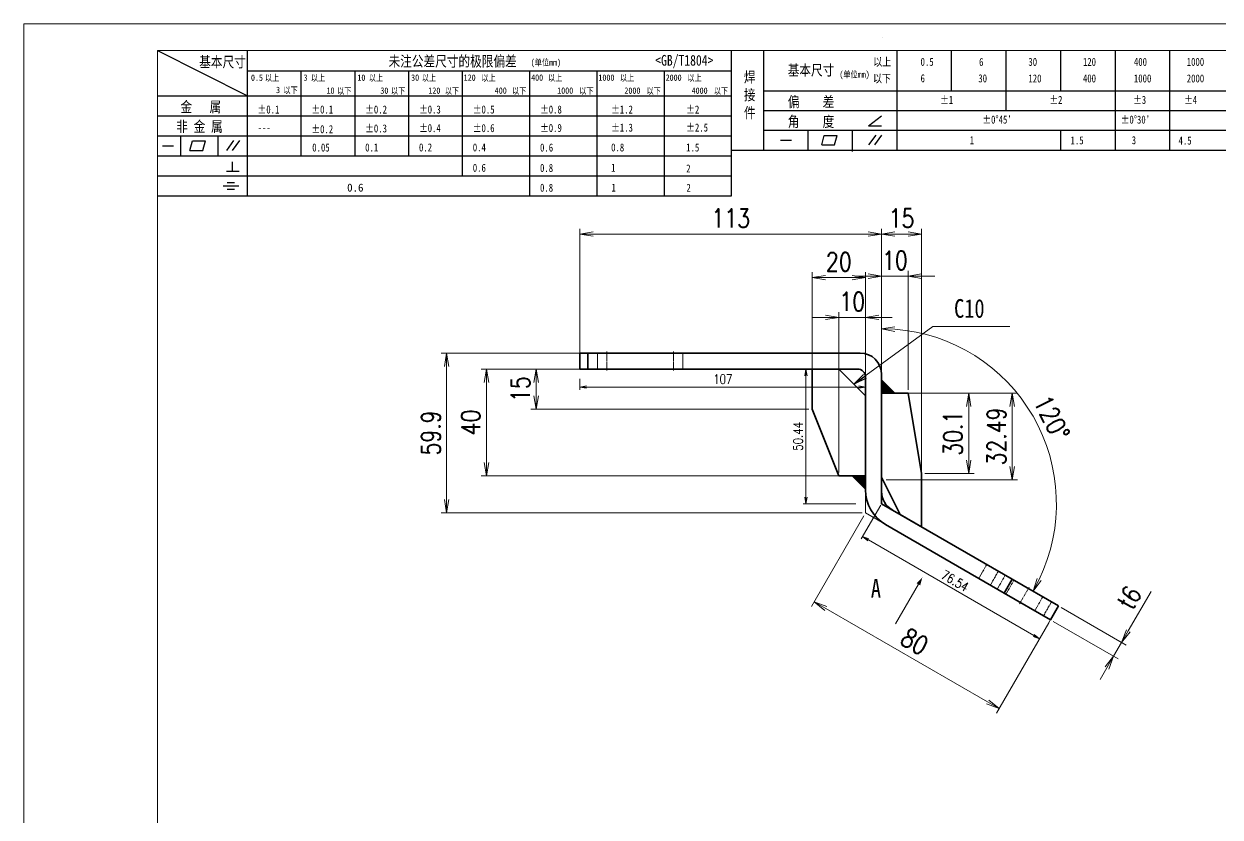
# Model space of a CAD drawing. Header units: millimetres. Extents: x -49572 to 104182, y -50696 to 51993.
# Drawn here: x -46816.6 to -46368.4, y 49189.6 to 49486.6 of the extents above; entities that cross this region are included whole.
import ezdxf
from ezdxf.enums import TextEntityAlignment as Align

# ---------------------------------------------------------------- set-up
doc = ezdxf.new("R2010")
doc.units = ezdxf.units.MM
doc.header["$LTSCALE"] = 0.5
doc.linetypes.add('DASHDOT', pattern=[18.5, 12, -3, 0.5, -3])
doc.linetypes.add('DASHED', pattern=[15, 12, -3])
for name, color, linetype, lineweight in [('DRAWING', 7, 'Continuous', 35), ('图框', 7, 'Continuous', 18), ('标注线', 3, 'Continuous', 18), ('粗实线', 7, 'Continuous', 35), ('细实线', 3, 'Continuous', 18)]:
    doc.layers.add(name, color=color, linetype=linetype, lineweight=lineweight)
for name, color, linetype in [('图\\M+19E79\\M+195B6\\M+18E9A', 7, 'Continuous'), ('材质', 7, 'Continuous'), ('车型', 7, 'Continuous')]:
    doc.layers.add(name, color=color, linetype=linetype)
doc.layers.add('打印', color=7, linetype='Continuous', lineweight=15, plot=False)
doc.layers.add('打印-禁用', color=7, linetype='Continuous', lineweight=15, plot=False)
doc.styles.add('DIM', font='romans.shx', dxfattribs={"width": 0.8, "bigfont": 'bigfont.shx'})
doc.styles.add('国标', font='simfang.ttf', dxfattribs={"width": 0.8})
doc.dimstyles.new('DEH 1-1$0', dxfattribs={"dimtxt": 3.5, "dimasz": 2.5, "dimexe": 1, "dimexo": 0.625, "dimgap": 1.2, "dimtad": 1, "dimzin": 9, "dimdsep": 46, "dimtxsty": 'DIM', "dimblk": 'OPEN', "dimcen": 0, "dimclrd": 8, "dimclre": 8, "dimclrt": 2, "dimazin": 2, "dimtfac": 0.5, "dimtmove": 0, "dimatfit": 3, "dimldrblk": 'OPEN', "dimfxl": 0, "dimtolj": 2, "dimlwd": 18, "dimlwe": 18, "dimarcsym": 0})
doc.dimstyles.new('DEH 1-2', dxfattribs={"dimscale": 2, "dimtxt": 3.5, "dimasz": 2.5, "dimexe": 1, "dimexo": 0.625, "dimgap": 1.2, "dimtad": 1, "dimtoh": 1, "dimdsep": 46, "dimtxsty": 'DIM', "dimblk": 'OPEN', "dimcen": 0, "dimclrd": 8, "dimclre": 8, "dimclrt": 2, "dimazin": 2, "dimtfac": 0.5, "dimtmove": 0, "dimatfit": 3, "dimldrblk": 'OPEN', "dimfxl": 0, "dimtolj": 2, "dimlwd": 18, "dimlwe": 18, "dimarcsym": 0})
doc.dimstyles.new('DEH 1-2$0', dxfattribs={"dimscale": 2, "dimtxt": 3.5, "dimasz": 2.5, "dimexe": 1, "dimexo": 0.625, "dimgap": 1.2, "dimtad": 1, "dimdsep": 46, "dimtxsty": 'DIM', "dimblk": 'OPEN', "dimcen": 0, "dimclrd": 8, "dimclre": 8, "dimclrt": 2, "dimazin": 2, "dimtfac": 0.5, "dimtmove": 0, "dimatfit": 3, "dimldrblk": 'OPEN', "dimfxl": 0, "dimtolj": 2, "dimlwd": 13, "dimlwe": 13, "dimarcsym": 0})
doc.dimstyles.new('DEH 1-2$7', dxfattribs={"dimscale": 2, "dimtxt": 3.5, "dimasz": 2.5, "dimexe": 1, "dimexo": 0.625, "dimgap": 1.2, "dimtad": 1, "dimdsep": 46, "dimtxsty": 'DIM', "dimblk": 'OPEN', "dimcen": 0, "dimclrd": 8, "dimclre": 8, "dimclrt": 2, "dimazin": 2, "dimtfac": 0.5, "dimtmove": 0, "dimatfit": 3, "dimldrblk": 'OPEN', "dimfxl": 0, "dimtolj": 2, "dimlwd": 13, "dimlwe": 13, "dimarcsym": 0})

# ---------------------------------------------------------------- blocks, each defined once
blk = doc.blocks.new('GZDEH零件A3图框V01版')
at = {"layer": '图\\M+19E79\\M+195B6\\M+18E9A', "color": 9}
for p, q in [((2882.49, -1554.46), (2899.37, -1562.92)), ((2899.37, -1581.67), (2899.37, -1554.46)), ((2990.09, -1581.67), (2990.09, -1554.46)), ((2996.09, -1573.08), (2996.09, -1554.46)), ((3021.09, -1561.98), (3021.09, -1554.46)), ((3031.31, -1561.98), (3031.31, -1554.46)), ((3041.53, -1561.98), (3041.53, -1554.46)), ((3051.75, -1561.98), (3051.75, -1554.46)), ((3061.98, -1561.98), (3061.98, -1554.46)), ((3072.2, -1561.98), (3072.2, -1554.46)), ((2899.37, -1558.24), (2990.09, -1558.24)), ((2909.45, -1574.17), (2909.45, -1558.24)), ((2919.53, -1574.17), (2919.53, -1558.24)), ((2929.61, -1574.17), (2929.61, -1558.24)), ((2939.69, -1577.92), (2939.69, -1558.24)), ((2952.29, -1581.67), (2952.29, -1558.24)), ((2964.89, -1581.67), (2964.89, -1558.24)), ((2977.49, -1581.67), (2977.49, -1558.24)), ((2996.09, -1561.98), (3113.09, -1561.98)), ((3021.09, -1573.08), (3021.09, -1561.98)), ((3041.53, -1565.68), (3041.53, -1561.98)), ((3061.98, -1573.08), (3061.98, -1561.98)), ((3072.2, -1573.08), (3072.2, -1561.98)), ((2882.49, -1562.92), (2990.09, -1562.92)), ((2996.09, -1565.68), (3113.09, -1565.68)), ((2882.49, -1566.67), (2990.09, -1566.67)), ((3015.75, -1568.51), (3018.15, -1566.66)), ((3015.75, -1568.51), (3018.15, -1568.51)), ((2882.49, -1570.42), (2990.09, -1570.42)), ((2886.92, -1574.12), (2886.92, -1570.42)), ((2893.91, -1574.12), (2893.91, -1570.42)), ((2996.09, -1569.38), (3113.09, -1569.38)), ((3004.42, -1573.08), (3004.42, -1569.38)), ((3006.97, -1572.12), (3007.45, -1570.33)), ((3007.45, -1570.33), (3009.86, -1570.33)), ((3009.39, -1572.12), (3009.86, -1570.33)), ((3012.75, -1573.08), (3012.75, -1569.38)), ((3015.81, -1572.12), (3017.15, -1570.26)), ((3016.89, -1572.12), (3018.23, -1570.26)), ((3051.75, -1573.08), (3051.75, -1569.38)), ((2883.43, -1572.27), (2885.49, -1572.27)), ((2888.59, -1573.16), (2889.07, -1571.37)), ((2888.59, -1573.16), (2891, -1573.16)), ((2889.07, -1571.37), (2891.48, -1571.37)), ((2891, -1573.16), (2891.48, -1571.37)), ((2895.52, -1573.16), (2896.85, -1571.3)), ((2896.6, -1573.16), (2897.94, -1571.3)), ((2990.09, -1573.08), (3113.09, -1573.08)), ((2999.26, -1571.23), (3001.32, -1571.23)), ((3006.97, -1572.12), (3009.39, -1572.12)), ((3012.75, -1573.33), (3012.75, -1573.08)), ((2882.49, -1574.17), (2990.09, -1574.17)), ((2896.58, -1577.05), (2896.58, -1575.28)), ((2895.42, -1577.05), (2897.81, -1577.05)), ((2882.49, -1577.92), (2990.09, -1577.92)), ((2894.79, -1579.77), (2897.77, -1579.77)), ((2895.57, -1579.17), (2896.92, -1579.17)), ((2882.49, -1581.67), (2990.09, -1581.67)), ((2895.57, -1580.37), (2896.93, -1580.37))]:
    blk.add_line(p, q, dxfattribs=at)
at = {"layer": '图框', "linetype": 'Continuous'}
for p, q in [((2882.49, -1554.46), (2882.49, -1832.96)), ((3272.49, -1554.46), (2882.49, -1554.46))]:
    blk.add_line(p, q, dxfattribs=at)
at = {"layer": '打印-禁用', "linetype": 'Continuous'}
for p, q in [((2857.49, -1549.46), (2857.49, -1846.46)), ((3277.49, -1549.46), (2857.49, -1549.46))]:
    blk.add_line(p, q, dxfattribs=at)
at = {"layer": '图\\M+19E79\\M+195B6\\M+18E9A', "color": 9, "style": '国标', "width": 0.8}
for s, height, p in [('基本尺寸', 2, (2890.33, -1557.58)), ('未注公差尺寸的极限偏差', 2, (2925.81, -1557.44)), ('<GB/T1804>', 2, (2975.78, -1557.27)), ('基本尺寸', 2, (3000.6, -1559.1)), ('以上', 1.5, (3016.64, -1557.33)), ('0.5', 1.5, (3025.49, -1557.3)), ('6', 1.5, (3036.45, -1557.34)), ('30', 1.5, (3045.69, -1557.31)), ('120', 1.5, (3055.91, -1557.31)), ('400', 1.5, (3065.46, -1557.31)), ('1000', 1.5, (3075.36, -1557.31)), ('30', 1.2, (2930.04, -1560.11)), ('以下', 1.5, (3016.58, -1560.43)), ('6', 1.5, (3025.49, -1560.38)), ('30', 1.5, (3036.31, -1560.39)), ('120', 1.5, (3045.69, -1560.41)), ('400', 1.5, (3055.91, -1560.41)), ('1000', 1.5, (3065.46, -1560.41)), ('2000', 1.5, (3075.36, -1560.41)), ('金   属', 2, (2886.82, -1565.98)), ('偏    差', 2, (3000.6, -1565.04)), ('±1', 1.5, (3029.16, -1564.42)), ('±2', 1.5, (3049.61, -1564.42)), ('±3', 1.5, (3065.3, -1564.42)), ('±4', 1.5, (3074.85, -1564.42)), ('±0.1', 1.5, (2901.27, -1566.23)), ('±0.1', 1.5, (2911.35, -1566.23)), ('±0.2', 1.5, (2921.43, -1566.23)), ('±0.3', 1.5, (2931.51, -1566.23)), ('±0.5', 1.5, (2941.59, -1566.23)), ('±0.8', 1.5, (2954.19, -1566.23)), ('±1.2', 1.5, (2967.51, -1566.23)), ('±2', 1.5, (2981.58, -1566.23)), ('角    度', 2, (3000.6, -1568.74)), ("±0%%D45'", 1.5, (3037.06, -1568.12)), ("±0%%D30'", 1.5, (3062.98, -1568.12)), ('非 金 属', 2, (2886.02, -1569.65)), ('±0.2', 1.5, (2911.35, -1569.92)), ('±0.3', 1.5, (2921.43, -1569.77)), ('±0.4', 1.5, (2931.51, -1569.71)), ('±0.6', 1.5, (2941.59, -1569.71)), ('±0.9', 1.5, (2954.19, -1569.68)), ('±1.3', 1.5, (2967.51, -1569.62)), ('±2.5', 1.5, (2981.58, -1569.61)), ('---', 1.5, (2901.27, -1569.65)), ('1', 1.5, (3034.69, -1571.98)), ('1.5', 1.5, (3053.59, -1572.01)), ('3', 1.5, (3065.05, -1571.98)), ('4.5', 1.5, (3073.82, -1572.05)), ('0.1', 1.5, (2921.43, -1573.34)), ('0.2', 1.5, (2931.51, -1573.33)), ('0.4', 1.5, (2941.59, -1573.33)), ('0.6', 1.5, (2954.19, -1573.35)), ('0.8', 1.5, (2967.51, -1573.33)), ('1.5', 1.5, (2981.58, -1573.34)), ('0.6', 1.5, (2941.59, -1577.14)), ('0.8', 1.5, (2954.19, -1577.17)), ('1', 1.5, (2967.51, -1577.12)), ('2', 1.5, (2981.58, -1577.26)), ('0.8', 1.5, (2954.19, -1580.87)), ('1', 1.5, (2967.59, -1580.86)), ('2', 1.5, (2981.62, -1580.89))]:
    blk.add_text(s, height=height, dxfattribs=at).set_placement(p)
at = {"layer": '图\\M+19E79\\M+195B6\\M+18E9A', "color": 9, "lineweight": 15, "style": '国标', "width": 0.8}
for s, p in [('(单位mm)', (2952.44, -1557.27)), ('0.5', (2900.03, -1560.11)), ('以上', (2902.64, -1560.16)), ('3', (2909.88, -1560.11)), ('以上', (2911.25, -1560.16)), ('10', (2919.96, -1560.11)), ('以上', (2922.09, -1560.16)), ('以上', (2932.02, -1560.16)), ('120', (2939.88, -1560.11)), ('以上', (2943.21, -1560.16)), ('400', (2952.52, -1560.11)), ('以上', (2955.68, -1560.16)), ('1000', (2965.12, -1560.11)), ('以上', (2969.16, -1560.16)), ('2000', (2977.72, -1560.11)), ('以上', (2981.8, -1560.16)), ('(单位mm)', (3010.27, -1559.51)), ('3', (2904.73, -1562.41)), ('以下', (2906.1, -1562.46)), ('10', (2914.19, -1562.54)), ('以下', (2916.18, -1562.59)), ('30', (2924.27, -1562.54)), ('以下', (2926.26, -1562.59)), ('120', (2933.26, -1562.54)), ('以下', (2936.34, -1562.59)), ('400', (2945.7, -1562.54)), ('以下', (2948.94, -1562.59)), ('1000', (2957.41, -1562.54)), ('以下', (2961.54, -1562.59)), ('2000', (2969.99, -1562.54)), ('以下', (2974.14, -1562.59)), ('4000', (2982.59, -1562.54)), ('以下', (2986.74, -1562.59))]:
    blk.add_text(s, height=1.2, dxfattribs=at).set_placement(p)
at = {"layer": '图\\M+19E79\\M+195B6\\M+18E9A', "color": 9, "lineweight": 13, "style": '国标'}
blk.add_text('0.6', height=1.5, dxfattribs=at).set_placement((2918.05, -1580.85))
at = {"layer": '图\\M+19E79\\M+195B6\\M+18E9A', "color": 9, "insert": (2992.39, -1558.41), "char_height": 2, "width": 3.1877, "attachment_point": 1, "style": '国标'}
blk.add_mtext('焊\\P接\\P件', dxfattribs=at)
at = {"layer": '图\\M+19E79\\M+195B6\\M+18E9A', "color": 9, "insert": (2911.51, -1573.37), "char_height": 1.5, "attachment_point": 7, "style": '国标'}
blk.add_mtext_dynamic_manual_height_columns('0.05', width=5.1982, gutter_width=12.5, heights=[0], dxfattribs=at)
blk = doc.blocks.new('DEH A3')
at = {"layer": '图框'}
blk.add_blockref('GZDEH零件A3图框V01版', (-2857.49, 1846.46), dxfattribs=at)
blk = doc.blocks.new('_Open')
at = {"color": 0, "linetype": 'ByBlock', "lineweight": -2}
for p, q in [((-1, 0.167), (0, 0)), ((-1, -0.167), (0, 0)), ((0, 0), (-1, 0))]:
    blk.add_line(p, q, dxfattribs=at)
blk = doc.blocks.new('*D43')
at = {"layer": 'Defpoints', "color": 0, "transparency": 16777216}
for p in [(-46608.22, 49407.95), (-46608.22, 49361.02), (-46495.22, 49351.52)]:
    blk.add_point(p, dxfattribs=at)
at = {"layer": '标注线', "color": 8, "lineweight": 13, "transparency": 16777216}
for p, q in [((-46608.22, 49362.27), (-46608.22, 49409.95)), ((-46495.22, 49352.77), (-46495.22, 49409.95)), ((-46500.22, 49407.95), (-46603.22, 49407.95))]:
    blk.add_line(p, q, dxfattribs=at)
at = {"layer": '标注线', "color": 8, "lineweight": 13, "transparency": 16777216, "xscale": 5, "yscale": 5, "zscale": 5, "rotation": 180}
blk.add_blockref('_Open', (-46608.22, 49407.95), dxfattribs=at)
at = {"layer": '标注线', "color": 8, "lineweight": 13, "transparency": 16777216, "xscale": 5, "yscale": 5, "zscale": 5}
blk.add_blockref('_Open', (-46495.22, 49407.95), dxfattribs=at)
at = {"layer": '标注线', "color": 2, "transparency": 16777216, "insert": (-46551.72, 49413.85), "char_height": 7, "attachment_point": 5, "style": 'DIM'}
blk.add_mtext('\\A2;113', dxfattribs=at)
blk = doc.blocks.new('*D44')
at = {"layer": 'Defpoints', "color": 0, "transparency": 16777216}
for p in [(-46658.19, 49363.39), (-46511.78, 49363.39), (-46501.22, 49303.49)]:
    blk.add_point(p, dxfattribs=at)
at = {"layer": '标注线', "color": 8, "lineweight": 13, "transparency": 16777216}
for p, q in [((-46513.03, 49363.39), (-46660.19, 49363.39)), ((-46658.19, 49308.49), (-46658.19, 49358.39)), ((-46502.47, 49303.49), (-46660.19, 49303.49))]:
    blk.add_line(p, q, dxfattribs=at)
at = {"layer": '标注线', "color": 8, "lineweight": 13, "transparency": 16777216, "xscale": 5, "yscale": 5, "zscale": 5}
for p, rotation in [((-46658.19, 49363.39), 90), ((-46658.19, 49303.49), 270)]:
    blk.add_blockref('_Open', p, dxfattribs=dict(at, rotation=rotation))
at = {"layer": '标注线', "color": 2, "transparency": 16777216, "insert": (-46664.09, 49333.44), "char_height": 7, "attachment_point": 5, "rotation": 90, "style": 'DIM'}
blk.add_mtext('\\A2;59.9', dxfattribs=at)
blk = doc.blocks.new('*D45')
at = {"layer": 'Defpoints', "color": 0, "transparency": 16777216}
for p in [(-46501.22, 49303.49), (-46431.93, 49263.49), (-46451.14, 49230.23)]:
    blk.add_point(p, dxfattribs=at)
at = {"layer": '标注线', "color": 8, "lineweight": 13, "transparency": 16777216}
for p, q in [((-46501.84, 49302.41), (-46521.42, 49268.5)), ((-46516.09, 49267.73), (-46455.47, 49232.73)), ((-46432.56, 49262.41), (-46452.14, 49228.5))]:
    blk.add_line(p, q, dxfattribs=at)
at = {"layer": '标注线', "color": 8, "lineweight": 13, "transparency": 16777216, "xscale": 5, "yscale": 5, "zscale": 5}
for p, rotation in [((-46520.42, 49270.23), 149.9994867133756), ((-46451.14, 49230.23), 329.9994867133756)]:
    blk.add_blockref('_Open', p, dxfattribs=dict(at, rotation=rotation))
at = {"layer": '标注线', "color": 2, "transparency": 16777216, "insert": (-46482.83, 49255.34), "char_height": 7, "attachment_point": 5, "rotation": 329.9995, "style": 'DIM'}
blk.add_mtext('\\A2;80', dxfattribs=at)
blk = doc.blocks.new('*D46')
at = {"layer": 'Defpoints', "color": 0, "transparency": 16777216}
for p in [(-46428.93, 49268.69), (-46431.93, 49263.49), (-46405.24, 49255.01)]:
    blk.add_point(p, dxfattribs=at)
at = {"layer": '标注线', "color": 8, "lineweight": 13, "transparency": 16777216}
for p, q in [((-46402.74, 49259.34), (-46394.24, 49274.06)), ((-46427.85, 49268.06), (-46403.51, 49254.01)), ((-46430.85, 49262.87), (-46406.51, 49248.81)), ((-46408.24, 49249.81), (-46405.24, 49255.01)), ((-46410.74, 49245.48), (-46413.24, 49241.15))]:
    blk.add_line(p, q, dxfattribs=at)
at = {"layer": '标注线', "color": 8, "lineweight": 13, "transparency": 16777216, "xscale": 5, "yscale": 5, "zscale": 5}
for p, rotation in [((-46405.24, 49255.01), 239.9994867133734), ((-46408.24, 49249.81), 59.99948671337339)]:
    blk.add_blockref('_Open', p, dxfattribs=dict(at, rotation=rotation))
at = {"layer": '标注线', "color": 2, "transparency": 16777216, "insert": (-46402.35, 49271.81), "char_height": 7, "attachment_point": 5, "rotation": 59.9995, "style": 'DIM'}
blk.add_mtext('\\A2;{\\Fromans,bigfont|c134;t6}', dxfattribs=at)
blk = doc.blocks.new('*D47')
at = {"layer": 'Defpoints', "color": 0, "transparency": 16777216}
for p in [(-46495.22, 49355.39), (-46453.09, 49357.16), (-46495.22, 49311.58), (-46491.22, 49304.65), (-46446.25, 49278.69)]:
    blk.add_point(p, dxfattribs=at)
at = {"layer": '标注线', "color": 8, "lineweight": 18, "transparency": 16777216}
for p, q in [((-46495.22, 49356.64), (-46495.22, 49374.49)), ((-46445.17, 49278.06), (-46436.73, 49273.19))]:
    blk.add_line(p, q, dxfattribs=at)
blk.add_arc((-46495.22, 49306.96), 65.54, 334.372, 85.6276, dxfattribs=at)
at = {"layer": '标注线', "color": 8, "lineweight": 18, "transparency": 16777216, "xscale": 5, "yscale": 5, "zscale": 5}
for p, rotation in [((-46495.22, 49372.49), 177.8137964444607), ((-46438.46, 49274.19), 242.1858128470521)]:
    blk.add_blockref('_Open', p, dxfattribs=dict(at, rotation=rotation))
at = {"layer": '标注线', "color": 2, "transparency": 16777216, "insert": (-46431.4, 49339.07), "char_height": 7, "attachment_point": 5, "rotation": 296.7108, "style": 'DIM'}
blk.add_mtext('\\A2;120\\M+1818B', dxfattribs=at)
blk = doc.blocks.new('*D48')
at = {"layer": 'Defpoints', "color": 0, "transparency": 16777216}
for p in [(-46515.18, 49357.39), (-46643.27, 49317.39), (-46507.17, 49317.39)]:
    blk.add_point(p, dxfattribs=at)
at = {"layer": '标注线', "color": 8, "lineweight": 13, "transparency": 16777216}
for p, q in [((-46516.43, 49357.39), (-46645.27, 49357.39)), ((-46643.27, 49352.39), (-46643.27, 49322.39)), ((-46508.42, 49317.39), (-46645.27, 49317.39))]:
    blk.add_line(p, q, dxfattribs=at)
at = {"layer": '标注线', "color": 8, "lineweight": 13, "transparency": 16777216, "xscale": 5, "yscale": 5, "zscale": 5}
for p, rotation in [((-46643.27, 49357.39), 90), ((-46643.27, 49317.39), 270)]:
    blk.add_blockref('_Open', p, dxfattribs=dict(at, rotation=rotation))
at = {"layer": '标注线', "color": 2, "transparency": 16777216, "insert": (-46649.17, 49337.39), "char_height": 7, "attachment_point": 5, "rotation": 90, "style": 'DIM'}
blk.add_mtext('\\A2;40', dxfattribs=at)
blk = doc.blocks.new('*D49')
at = {"layer": 'Defpoints', "color": 0, "transparency": 16777216}
for p in [(-46501.22, 49391.63), (-46521.22, 49347.3), (-46501.22, 49335.13)]:
    blk.add_point(p, dxfattribs=at)
at = {"layer": '标注线', "color": 8, "lineweight": 13, "transparency": 16777216}
for p, q in [((-46521.22, 49348.55), (-46521.22, 49393.63)), ((-46516.22, 49391.63), (-46506.22, 49391.63)), ((-46501.22, 49336.38), (-46501.22, 49393.63))]:
    blk.add_line(p, q, dxfattribs=at)
at = {"layer": '标注线', "color": 8, "lineweight": 13, "transparency": 16777216, "xscale": 5, "yscale": 5, "zscale": 5, "rotation": 180}
blk.add_blockref('_Open', (-46521.22, 49391.63), dxfattribs=at)
at = {"layer": '标注线', "color": 8, "lineweight": 13, "transparency": 16777216, "xscale": 5, "yscale": 5, "zscale": 5}
blk.add_blockref('_Open', (-46501.22, 49391.63), dxfattribs=at)
at = {"layer": '标注线', "color": 2, "transparency": 16777216, "insert": (-46511.22, 49397.53), "char_height": 7, "attachment_point": 5, "style": 'DIM'}
blk.add_mtext('\\A2;20', dxfattribs=at)
blk = doc.blocks.new('*D50')
at = {"layer": 'Defpoints', "color": 0, "transparency": 16777216}
for p in [(-46624.62, 49357.39), (-46521.22, 49357.39), (-46521.22, 49342.39)]:
    blk.add_point(p, dxfattribs=at)
at = {"layer": '标注线', "color": 8, "lineweight": 13, "transparency": 16777216}
for p, q in [((-46522.47, 49357.39), (-46626.62, 49357.39)), ((-46624.62, 49347.39), (-46624.62, 49352.39)), ((-46522.47, 49342.39), (-46626.62, 49342.39))]:
    blk.add_line(p, q, dxfattribs=at)
at = {"layer": '标注线', "color": 8, "lineweight": 13, "transparency": 16777216, "xscale": 5, "yscale": 5, "zscale": 5}
for p, rotation in [((-46624.62, 49357.39), 90), ((-46624.62, 49342.39), 270)]:
    blk.add_blockref('_Open', p, dxfattribs=dict(at, rotation=rotation))
at = {"layer": '标注线', "color": 2, "transparency": 16777216, "insert": (-46630.52, 49349.89), "char_height": 7, "attachment_point": 5, "rotation": 90, "style": 'DIM'}
blk.add_mtext('\\A2;15', dxfattribs=at)
blk = doc.blocks.new('*D51')
at = {"layer": 'Defpoints', "color": 0, "transparency": 16777216}
for p in [(-46501.22, 49376.73), (-46511.22, 49317.39), (-46501.22, 49317.39)]:
    blk.add_point(p, dxfattribs=at)
at = {"layer": '标注线', "color": 8, "lineweight": 13, "transparency": 16777216}
for p, q in [((-46511.22, 49318.64), (-46511.22, 49378.73)), ((-46501.22, 49318.64), (-46501.22, 49378.73)), ((-46516.22, 49376.73), (-46521.22, 49376.73)), ((-46511.22, 49376.73), (-46501.22, 49376.73)), ((-46496.22, 49376.73), (-46491.22, 49376.73))]:
    blk.add_line(p, q, dxfattribs=at)
at = {"layer": '标注线', "color": 8, "lineweight": 13, "transparency": 16777216, "xscale": 5, "yscale": 5, "zscale": 5}
blk.add_blockref('_Open', (-46511.22, 49376.73), dxfattribs=at)
at = {"layer": '标注线', "color": 8, "lineweight": 13, "transparency": 16777216, "xscale": 5, "yscale": 5, "zscale": 5, "rotation": 180}
blk.add_blockref('_Open', (-46501.22, 49376.73), dxfattribs=at)
at = {"layer": '标注线', "color": 2, "transparency": 16777216, "insert": (-46506.22, 49382.63), "char_height": 7, "attachment_point": 5, "style": 'DIM'}
blk.add_mtext('\\A2;10', dxfattribs=at)
blk = doc.blocks.new('*D52')
at = {"layer": 'Defpoints', "color": 0, "transparency": 16777216}
for p in [(-46480.22, 49407.95), (-46495.22, 49338.59), (-46480.22, 49315.19)]:
    blk.add_point(p, dxfattribs=at)
at = {"layer": '标注线', "color": 8, "lineweight": 13, "transparency": 16777216}
for p, q in [((-46495.22, 49339.84), (-46495.22, 49409.95)), ((-46480.22, 49316.44), (-46480.22, 49409.95)), ((-46490.22, 49407.95), (-46485.22, 49407.95))]:
    blk.add_line(p, q, dxfattribs=at)
at = {"layer": '标注线', "color": 8, "lineweight": 13, "transparency": 16777216, "xscale": 5, "yscale": 5, "zscale": 5, "rotation": 180}
blk.add_blockref('_Open', (-46495.22, 49407.95), dxfattribs=at)
at = {"layer": '标注线', "color": 8, "lineweight": 13, "transparency": 16777216, "xscale": 5, "yscale": 5, "zscale": 5}
blk.add_blockref('_Open', (-46480.22, 49407.95), dxfattribs=at)
at = {"layer": '标注线', "color": 2, "transparency": 16777216, "insert": (-46487.72, 49413.85), "char_height": 7, "attachment_point": 5, "style": 'DIM'}
blk.add_mtext('\\A2;15', dxfattribs=at)
blk = doc.blocks.new('*D53')
at = {"layer": 'Defpoints', "color": 0, "transparency": 16777216}
for p in [(-46485.22, 49392.18), (-46495.22, 49348.39), (-46485.22, 49348.39)]:
    blk.add_point(p, dxfattribs=at)
at = {"layer": '标注线', "color": 8, "lineweight": 13, "transparency": 16777216}
for p, q in [((-46500.22, 49392.18), (-46505.22, 49392.18)), ((-46495.22, 49349.64), (-46495.22, 49394.18)), ((-46495.22, 49392.18), (-46485.22, 49392.18)), ((-46485.22, 49349.64), (-46485.22, 49394.18)), ((-46480.22, 49392.18), (-46475.22, 49392.18))]:
    blk.add_line(p, q, dxfattribs=at)
at = {"layer": '标注线', "color": 8, "lineweight": 13, "transparency": 16777216, "xscale": 5, "yscale": 5, "zscale": 5}
blk.add_blockref('_Open', (-46495.22, 49392.18), dxfattribs=at)
at = {"layer": '标注线', "color": 8, "lineweight": 13, "transparency": 16777216, "xscale": 5, "yscale": 5, "zscale": 5, "rotation": 180}
blk.add_blockref('_Open', (-46485.22, 49392.18), dxfattribs=at)
at = {"layer": '标注线', "color": 2, "transparency": 16777216, "insert": (-46490.22, 49398.08), "char_height": 7, "attachment_point": 5, "style": 'DIM'}
blk.add_mtext('\\A2;10', dxfattribs=at)
blk = doc.blocks.new('*D54')
at = {"layer": 'Defpoints', "color": 0, "transparency": 16777216}
for p in [(-46485.22, 49348.39), (-46480.22, 49318.3), (-46462.57, 49318.3)]:
    blk.add_point(p, dxfattribs=at)
at = {"layer": '标注线', "color": 8, "lineweight": 13, "transparency": 16777216}
for p, q in [((-46483.97, 49348.39), (-46460.57, 49348.39)), ((-46462.57, 49343.39), (-46462.57, 49323.3)), ((-46478.97, 49318.3), (-46460.57, 49318.3))]:
    blk.add_line(p, q, dxfattribs=at)
at = {"layer": '标注线', "color": 8, "lineweight": 13, "transparency": 16777216, "xscale": 5, "yscale": 5, "zscale": 5}
for p, rotation in [((-46462.57, 49348.39), 90), ((-46462.57, 49318.3), 270)]:
    blk.add_blockref('_Open', p, dxfattribs=dict(at, rotation=rotation))
at = {"layer": '标注线', "color": 2, "transparency": 16777216, "insert": (-46468.47, 49333.34), "char_height": 7, "attachment_point": 5, "rotation": 90, "style": 'DIM'}
blk.add_mtext('\\A2;30.1', dxfattribs=at)
blk = doc.blocks.new('*D55')
at = {"layer": 'Defpoints', "color": 0, "transparency": 16777216}
for p in [(-46495.22, 49348.39), (-46446.25, 49348.39), (-46494.7, 49315.91)]:
    blk.add_point(p, dxfattribs=at)
at = {"layer": '标注线', "color": 8, "lineweight": 13, "transparency": 16777216}
for p, q in [((-46493.97, 49348.39), (-46444.25, 49348.39)), ((-46446.25, 49320.91), (-46446.25, 49343.39)), ((-46493.45, 49315.91), (-46444.25, 49315.91))]:
    blk.add_line(p, q, dxfattribs=at)
at = {"layer": '标注线', "color": 8, "lineweight": 13, "transparency": 16777216, "xscale": 5, "yscale": 5, "zscale": 5}
for p, rotation in [((-46446.25, 49348.39), 90), ((-46446.25, 49315.91), 270)]:
    blk.add_blockref('_Open', p, dxfattribs=dict(at, rotation=rotation))
at = {"layer": '标注线', "color": 2, "transparency": 16777216, "insert": (-46452.15, 49332.15), "char_height": 7, "attachment_point": 5, "rotation": 90, "style": 'DIM'}
blk.add_mtext('\\A2;32.49', dxfattribs=at)
blk = doc.blocks.new('WELDING_5')
at = {"layer": '粗实线'}
blk.add_hatch(color=256, dxfattribs=at).paths.add_polyline_path([(0, 5), (0, 0), (5, 0)])
for q in [(0, 5), (5, 0)]:
    blk.add_line((0, 0), q, dxfattribs=at)
blk.add_lwpolyline([(0, 5), (5, 0)], dxfattribs=at)
blk = doc.blocks.new('*D369')
at = {"layer": 'Defpoints', "color": 0, "transparency": 16777216}
for p in [(-46608.22, 49354.39), (-46501.22, 49354.39), (-46608.22, 49350.63)]:
    blk.add_point(p, dxfattribs=at)
at = {"layer": '标注线', "color": 8, "lineweight": 18, "transparency": 16777216}
for p, q in [((-46608.22, 49353.77), (-46608.22, 49349.63)), ((-46503.72, 49350.63), (-46605.72, 49350.63)), ((-46501.22, 49353.77), (-46501.22, 49349.63))]:
    blk.add_line(p, q, dxfattribs=at)
at = {"layer": '标注线', "color": 8, "lineweight": 18, "transparency": 16777216, "xscale": 2.5, "yscale": 2.5, "zscale": 2.5, "rotation": 180}
blk.add_blockref('_Open', (-46608.22, 49350.63), dxfattribs=at)
at = {"layer": '标注线', "color": 8, "lineweight": 18, "transparency": 16777216, "xscale": 2.5, "yscale": 2.5, "zscale": 2.5}
blk.add_blockref('_Open', (-46501.22, 49350.63), dxfattribs=at)
at = {"layer": '标注线', "color": 2, "transparency": 16777216, "insert": (-46554.72, 49353.58), "char_height": 3.5, "attachment_point": 5, "style": 'DIM'}
blk.add_mtext('\\A2;107', dxfattribs=at)
blk = doc.blocks.new('*D370')
at = {"layer": 'Defpoints', "color": 0, "transparency": 16777216}
for p in [(-46495.22, 49306.96), (-46428.93, 49268.69), (-46436.04, 49256.38)]:
    blk.add_point(p, dxfattribs=at)
at = {"layer": '标注线', "color": 8, "lineweight": 18, "transparency": 16777216}
for p, q in [((-46495.53, 49306.42), (-46502.82, 49293.78)), ((-46500.16, 49293.4), (-46438.2, 49257.63)), ((-46429.25, 49268.15), (-46436.54, 49255.51))]:
    blk.add_line(p, q, dxfattribs=at)
at = {"layer": '标注线', "color": 8, "lineweight": 18, "transparency": 16777216, "xscale": 2.5, "yscale": 2.5, "zscale": 2.5}
for p, rotation in [((-46502.32, 49294.65), 150.0000037204172), ((-46436.04, 49256.38), 330.0000037204172)]:
    blk.add_blockref('_Open', p, dxfattribs=dict(at, rotation=rotation))
at = {"layer": '标注线', "color": 2, "transparency": 16777216, "insert": (-46467.71, 49278.07), "char_height": 3.5, "attachment_point": 5, "rotation": 330, "style": 'DIM'}
blk.add_mtext('\\A2;76.54', dxfattribs=at)
blk = doc.blocks.new('*D371')
at = {"layer": 'Defpoints', "color": 0, "transparency": 16777216}
for p in [(-46504.22, 49357.39), (-46523.55, 49306.96), (-46504.22, 49306.96)]:
    blk.add_point(p, dxfattribs=at)
at = {"layer": '标注线', "color": 8, "lineweight": 18, "transparency": 16777216}
for p, q in [((-46504.84, 49357.39), (-46524.55, 49357.39)), ((-46523.55, 49354.89), (-46523.55, 49309.46)), ((-46504.84, 49306.96), (-46524.55, 49306.96))]:
    blk.add_line(p, q, dxfattribs=at)
at = {"layer": '标注线', "color": 8, "lineweight": 18, "transparency": 16777216, "xscale": 2.5, "yscale": 2.5, "zscale": 2.5}
for p, rotation in [((-46523.55, 49357.39), 90), ((-46523.55, 49306.96), 270)]:
    blk.add_blockref('_Open', p, dxfattribs=dict(at, rotation=rotation))
at = {"layer": '标注线', "color": 2, "transparency": 16777216, "insert": (-46526.5, 49332.17), "char_height": 3.5, "attachment_point": 5, "rotation": 90, "style": 'DIM'}
blk.add_mtext('\\A2;50.44', dxfattribs=at)

msp = doc.modelspace()

# ---------------------------------------------------------------- linework, layer by layer
at = {"color": 7, "lineweight": 35, "ltscale": 0.075}
for p, q in [((-46605.216, 49363.393), (-46608.216, 49363.393)), ((-46608.216, 49357.393), (-46605.216, 49357.393))]:
    msp.add_line(p, q, dxfattribs=at)
at = {"color": 7, "lineweight": 35, "ltscale": 0.15}
for p, q in [((-46608.216, 49357.393), (-46608.216, 49363.393)), ((-46605.216, 49357.393), (-46605.216, 49363.393))]:
    msp.add_line(p, q, dxfattribs=at)
at = {"color": 1, "linetype": 'DASHED', "lineweight": 13, "ltscale": 0.15}
for p, q in [((-46605.216, 49363.393), (-46605.216, 49357.393)), ((-46601.716, 49357.393), (-46601.716, 49363.393)), ((-46598.216, 49363.393), (-46598.216, 49357.393)), ((-46598.216, 49363.393), (-46598.216, 49357.393)), ((-46573.216, 49363.393), (-46573.216, 49357.393)), ((-46573.216, 49363.393), (-46573.216, 49357.393)), ((-46569.716, 49357.393), (-46569.716, 49363.393))]:
    msp.add_line(p, q, dxfattribs=at)
at = {"color": 7, "lineweight": 35}
for p, q in [((-46503.216, 49363.393), (-46605.216, 49363.393)), ((-46504.216, 49357.393), (-46605.216, 49357.393)), ((-46501.216, 49312.153), (-46501.216, 49354.393)), ((-46495.216, 49306.957), (-46495.216, 49355.393)), ((-46495.216, 49348.393), (-46495.216, 49316.957)), ((-46480.216, 49318.296), (-46485.216, 49348.393)), ((-46511.216, 49317.393), (-46521.216, 49342.393)), ((-46480.216, 49298.296), (-46480.216, 49318.296)), ((-46495.216, 49306.957), (-46446.255, 49278.689)), ((-46449.255, 49273.493), (-46493.716, 49299.162)), ((-46428.933, 49268.689), (-46446.255, 49278.689)), ((-46431.933, 49263.493), (-46449.255, 49273.493))]:
    msp.add_line(p, q, dxfattribs=at)
at = {"color": 2, "linetype": 'DASHDOT', "lineweight": 13, "ltscale": 0.179999}
for p, q in [((-46598.216, 49356.793), (-46598.216, 49363.993)), ((-46573.216, 49356.793), (-46573.216, 49363.993))]:
    msp.add_line(p, q, dxfattribs=at)
at = {"color": 7, "lineweight": 35, "ltscale": 0.375}
msp.add_line((-46521.216, 49342.393), (-46521.216, 49357.393), dxfattribs=at)
at = {"color": 1, "linetype": 'DASHED', "lineweight": 13, "ltscale": 0.25}
msp.add_line((-46521.216, 49357.393), (-46511.216, 49357.393), dxfattribs=at)
at = {"color": 7, "lineweight": 35, "ltscale": 0.353553}
msp.add_line((-46511.216, 49357.393), (-46501.216, 49347.393), dxfattribs=at)
at = {"color": 1, "linetype": 'DASHED', "lineweight": 13}
msp.add_line((-46501.216, 49347.393), (-46501.216, 49317.393), dxfattribs=at)
at = {"color": 7, "lineweight": 35, "ltscale": 0.25}
for p, q in [((-46485.216, 49348.393), (-46495.216, 49348.393)), ((-46501.216, 49317.393), (-46511.216, 49317.393))]:
    msp.add_line(p, q, dxfattribs=at)
at = {"color": 7, "lineweight": 35, "ltscale": 0.390507}
msp.add_line((-46495.216, 49316.957), (-46488.288, 49302.957), dxfattribs=at)
at = {"color": 7, "lineweight": 35, "ltscale": 0.233022}
msp.add_line((-46488.288, 49302.957), (-46480.216, 49298.296), dxfattribs=at)
at = {"color": 1, "linetype": 'DASHED', "lineweight": 13, "ltscale": 0.149998}
for p, q in [((-46455.78, 49284.189), (-46458.78, 49278.993)), ((-46451.45, 49281.689), (-46454.45, 49276.493)), ((-46448.852, 49280.189), (-46451.852, 49274.993)), ((-46445.604, 49278.314), (-46448.604, 49273.118)), ((-46434.779, 49272.064), (-46437.779, 49266.868)), ((-46434.532, 49264.993), (-46431.532, 49270.189))]:
    msp.add_line(p, q, dxfattribs=at)
at = {"color": 7, "lineweight": 13, "ltscale": 2.72958e-05}
msp.add_line((-46479.95, 49279.293), (-46479.949, 49279.292), dxfattribs=at)
at = {"color": 7, "lineweight": 35, "ltscale": 0.149998}
for p, q in [((-46449.255, 49273.493), (-46446.255, 49278.689)), ((-46431.933, 49263.493), (-46428.933, 49268.689))]:
    msp.add_line(p, q, dxfattribs=at)
at = {"color": 7, "lineweight": 13, "ltscale": 0.427553}
msp.add_line((-46481.399, 49276.783), (-46489.95, 49261.972), dxfattribs=at)
at = {"color": 2, "linetype": 'DASHDOT', "lineweight": 13, "ltscale": 0.180007}
msp.add_line((-46443.492, 49269.473), (-46439.891, 49275.708), dxfattribs=at)
at = {"color": 7, "lineweight": 35}
for centre, radius, start, end in [((-46503.216, 49355.393), 8, 0, 90), ((-46504.216, 49354.393), 3, 360, 90), ((-46486.216, 49312.153), 15, 180.00001, 240), ((-46487.216, 49311.576), 8, 179.99999, 240)]:
    msp.add_arc(centre, radius, start, end, dxfattribs=at)
at = {"color": 7, "lineweight": 13}
msp.add_solid([(-46480.727, 49276.395), (-46479.95, 49279.292), (-46482.071, 49277.171)], dxfattribs=at)
at = {"layer": '打印'}
msp.add_lwpolyline([(-46816.589, 49486.62), (-45976.589, 49486.62), (-45976.589, 48892.62), (-46816.589, 48892.62)], close=True, dxfattribs=at)
at = {"layer": '标注线'}
for p, q in [((-46501.216, 49326.486), (-46501.216, 49303.493)), ((-46501.216, 49303.493), (-46476.03, 49288.952))]:
    msp.add_line(p, q, dxfattribs=at)
at = {"layer": '细实线', "ltscale": 2.48512e-05}
msp.add_line((-46494.917, 49481.502), (-46494.917, 49481.501), dxfattribs=at)

# ---------------------------------------------------------------- block references
at = {"layer": 'DRAWING'}
msp.add_blockref('WELDING_5', (-46495.216, 49348.393), dxfattribs=at)
at = {"layer": 'DRAWING', "rotation": 180}
msp.add_blockref('WELDING_5', (-46501.216, 49317.393), dxfattribs=at)
at = {"layer": '图框', "xscale": 2, "yscale": 2, "zscale": 2}
msp.add_blockref('DEH A3', (-46816.589, 48892.62), dxfattribs=at)

# ---------------------------------------------------------------- texts
at = {"layer": '材质', "color": 3, "style": '国标', "width": 0.8}
msp.add_text('A', height=7, dxfattribs=at).set_placement((-46497.328, 49271.806), align=Align.CENTER)
at = {"layer": '车型', "color": 3, "style": '国标', "width": 0.8}
msp.add_text('C10', height=7, dxfattribs=at).set_placement((-46462.321, 49376.572), align=Align.CENTER)

# ---------------------------------------------------------------- dimensions: what is measured, and where the dimension line sits
at = {"layer": '标注线'}
for base, p1, p2, picture, middle in [((-46608.216, 49407.95), (-46495.216, 49351.517), (-46608.216, 49361.016), '*D43', (-46551.716, 49407.95)), ((-46485.216, 49392.182), (-46495.216, 49348.393), (-46485.216, 49348.393), '*D53', (-46490.216, 49392.182)), ((-46501.216, 49376.731), (-46511.216, 49317.393), (-46501.216, 49317.393), '*D51', (-46506.216, 49376.731))]:
    dim = msp.add_linear_dim(base=base, p1=p1, p2=p2, dimstyle='DEH 1-2$0', dxfattribs=at)
    dim.commit()
    dim.dimension.update_dxf_attribs({"geometry": picture, "text_midpoint": middle, "dimtype": 160})
for base, p1, p2, dimstyle, picture, middle in [((-46480.216, 49407.95), (-46495.216, 49338.588), (-46480.216, 49315.188), 'DEH 1-2$0', '*D52', (-46487.716, 49413.85)), ((-46501.216, 49391.633), (-46521.216, 49347.296), (-46501.216, 49335.129), 'DEH 1-2$0', '*D49', (-46511.216, 49397.533)), ((-46608.216, 49350.629), (-46501.216, 49354.393), (-46608.216, 49354.393), 'DEH 1-1$0', '*D369', (-46554.716, 49353.579))]:
    dim = msp.add_linear_dim(base=base, p1=p1, p2=p2, dimstyle=dimstyle, dxfattribs=at)
    dim.commit()
    dim.dimension.update_dxf_attribs({"geometry": picture, "text_midpoint": middle})
dim = msp.add_angular_dim_2l(base=(-46453.09, 49357.16), line1=((-46491.216, 49304.647), (-46446.255, 49278.689)), line2=((-46495.216, 49311.576), (-46495.216, 49355.393)), dimstyle='DEH 1-2', dxfattribs=at)
dim.commit()
dim.dimension.update_dxf_attribs({"geometry": '*D47', "text_midpoint": (-46436.674, 49336.414), "dimtype": 162})
for base, p1, p2, dimstyle, picture, middle in [((-46658.191, 49363.393), (-46501.216, 49303.493), (-46511.777, 49363.393), 'DEH 1-2$0', '*D44', (-46664.091, 49333.443)), ((-46643.268, 49317.393), (-46515.184, 49357.393), (-46507.169, 49317.393), 'DEH 1-2$0', '*D48', (-46649.168, 49337.393)), ((-46624.617, 49357.393), (-46521.216, 49342.393), (-46521.216, 49357.393), 'DEH 1-2$0', '*D50', (-46630.517, 49349.893)), ((-46523.553, 49306.957), (-46504.216, 49357.393), (-46504.216, 49306.957), 'DEH 1-1$0', '*D371', (-46526.503, 49332.175)), ((-46446.254, 49348.393), (-46494.695, 49315.905), (-46495.216, 49348.393), 'DEH 1-2$0', '*D55', (-46452.154, 49332.149)), ((-46462.57, 49318.296), (-46485.216, 49348.393), (-46480.216, 49318.296), 'DEH 1-2$0', '*D54', (-46468.47, 49333.345))]:
    dim = msp.add_linear_dim(base=base, p1=p1, p2=p2, angle=90, dimstyle=dimstyle, dxfattribs=at)
    dim.commit()
    dim.dimension.update_dxf_attribs({"geometry": picture, "text_midpoint": middle})
for p1, p2, distance, dimstyle, picture, middle in [((-46495.216, 49306.957), (-46428.933, 49268.689), -14.212, 'DEH 1-1$0', '*D370', (-46467.705, 49278.07)), ((-46501.216, 49303.493), (-46431.934, 49263.492), -38.41, 'DEH 1-2$0', '*D45', (-46482.83, 49255.338))]:
    dim = msp.add_aligned_dim(p1=p1, p2=p2, distance=distance, dimstyle=dimstyle, dxfattribs=at)
    dim.commit()
    dim.dimension.update_dxf_attribs({"geometry": picture, "text_midpoint": middle})
dim = msp.add_aligned_dim(p1=(-46431.933, 49263.493), p2=(-46428.933, 49268.689), distance=-27.361, text='{\\Fromans,bigfont|c134;t6}', dimstyle='DEH 1-2$0', dxfattribs=at)
dim.commit()
dim.dimension.update_dxf_attribs({"geometry": '*D46', "text_midpoint": (-46402.348, 49271.815)})

# ---------------------------------------------------------------- leaders
msp.add_leader([(-46505.565, 49351.742), (-46475.981, 49373.308), (-46447.09, 49373.308)], dimstyle='DEH 1-2$7', override={"dimgap": 1.2, "dimtad": 1}, dxfattribs=at)

doc.saveas('drawing.dxf')
